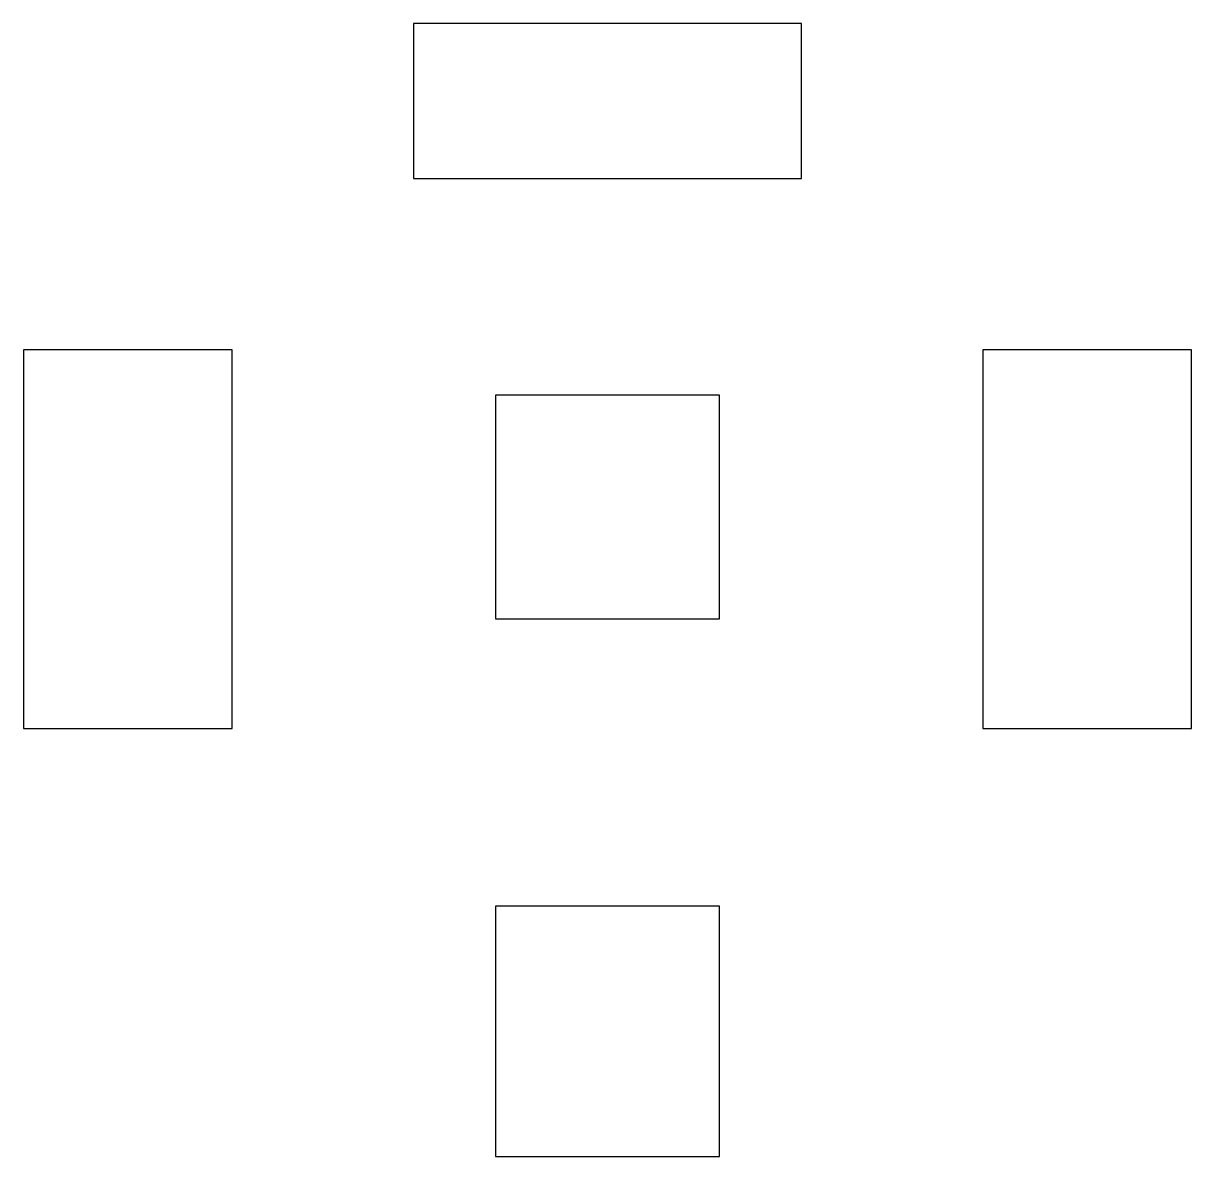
# Model space of a CAD drawing. Header units: millimetres. Extents: x 806 to 1198, y 356 to 736.
import ezdxf

# ---------------------------------------------------------------- set-up
doc = ezdxf.new("R2010")
doc.units = ezdxf.units.MM

msp = doc.modelspace()

# ---------------------------------------------------------------- linework, layer by layer
for p, q in [((1066.97, 736.12), (936.97, 736.12)), ((936.97, 736.12), (936.97, 684.12)), ((1066.97, 684.12), (1066.97, 736.12)), ((936.97, 684.12), (1066.97, 684.12)), ((876.19, 626.65), (806.19, 626.65)), ((806.19, 626.65), (806.19, 499.65)), ((876.19, 499.65), (876.19, 626.65)), ((1197.75, 626.65), (1127.75, 626.65)), ((1127.75, 626.65), (1127.75, 499.65)), ((1197.75, 499.65), (1197.75, 626.65)), ((964.47, 611.46), (964.47, 536.46)), ((1039.47, 611.46), (964.47, 611.46)), ((1039.47, 536.46), (1039.47, 611.46)), ((964.47, 536.46), (1039.47, 536.46)), ((806.19, 499.65), (876.19, 499.65)), ((1127.75, 499.65), (1197.75, 499.65)), ((964.47, 440.15), (964.47, 356.15)), ((1039.47, 440.15), (964.47, 440.15)), ((1039.47, 356.15), (1039.47, 440.15)), ((964.47, 356.15), (1039.47, 356.15))]:
    msp.add_line(p, q)

doc.saveas('drawing.dxf')
